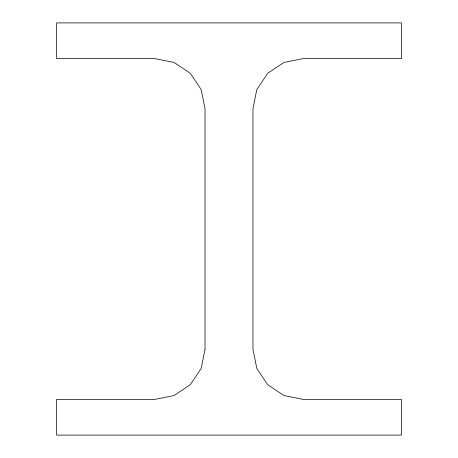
<?xml version="1.0" encoding="UTF-8"?>
<svg xmlns="http://www.w3.org/2000/svg" width="458" height="458" viewBox="0 0 458 458"><rect width="100%" height="100%" fill="white"/><g stroke="black" fill="none" stroke-linecap="round" stroke-linejoin="round"><path stroke-width="0.69" d="M205.024 349.225L201.205 368.415L190.333 384.686L174.063 395.557L154.873 399.376L56.632 399.376L56.632 435.1L401.368 435.1L401.368 399.376L303.127 399.376L283.937 395.557L267.667 384.686L256.795 368.415L252.976 349.225L252.976 108.775L256.795 89.585L267.667 73.314L283.937 62.443L303.127 58.624L401.368 58.624L401.368 22.9L56.632 22.9L56.632 58.624L154.873 58.624L174.063 62.443L190.333 73.314L201.205 89.585L205.024 108.775L205.024 349.225"/></g></svg>
